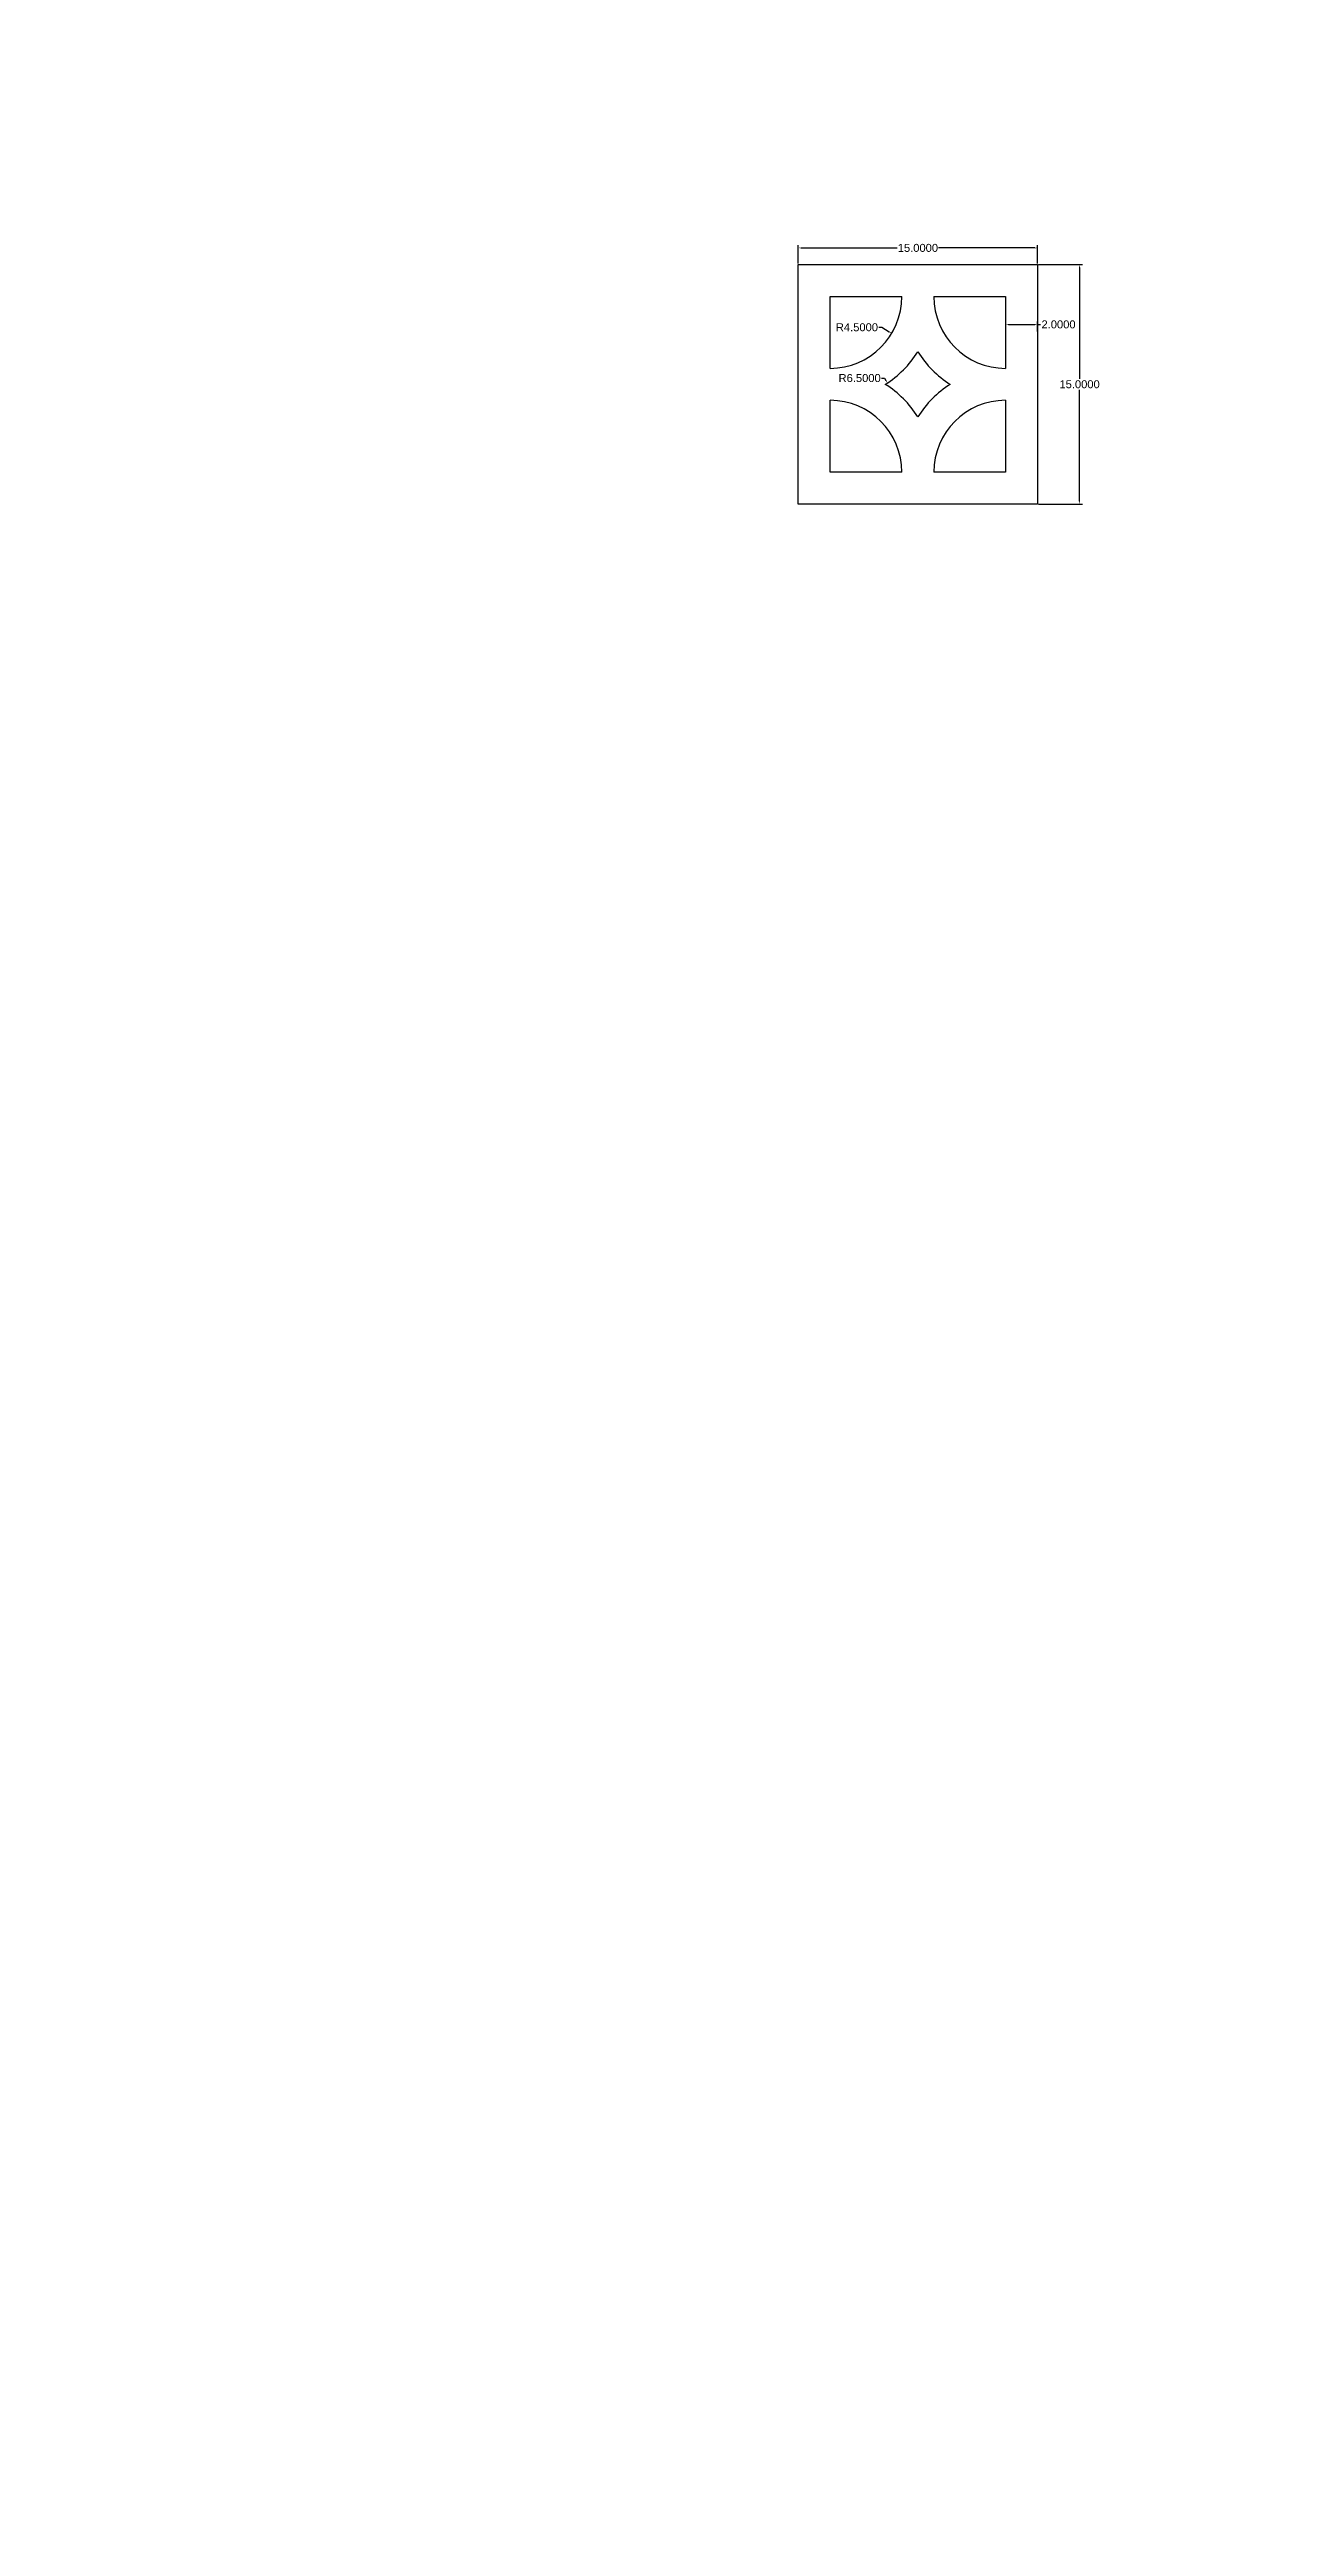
# Model space of a CAD drawing. Header units: centimetres. Extents: x -568 to 642, y -593 to 617.
# Drawn here: x -22.6 to 55.3, y -127.3 to 27.8 of the extents above; entities that cross this region are included whole.
import ezdxf

# ---------------------------------------------------------------- set-up
doc = ezdxf.new("R2010")
doc.units = ezdxf.units.CM
doc.header["$MEASUREMENT"] = 0
doc.styles.get("Standard").update_dxf_attribs({"font": 'arial.ttf'})
doc.dimstyles.get("Standard").update_dxf_attribs({"dimtxt": 0.5, "dimasz": 0.18, "dimexe": 0.18, "dimexo": 0.0625, "dimgap": 0.09, "dimtad": 0, "dimtih": 1, "dimtoh": 1, "dimdec": 4, "dimzin": 0, "dimdsep": 46, "dimtxsty": 'Standard', "dimcen": 0.09, "dimadec": 0, "dimazin": 0, "dimtfac": 1, "dimtdec": 4, "dimtofl": 0, "dimtmove": 0, "dimatfit": 3, "dimfxl": 1, "dimtolj": 1, "dimtzin": 0, "dimarcsym": 0})

# ---------------------------------------------------------------- blocks, each defined once
blk = doc.blocks.new('*D2')
at = {"color": 0, "lineweight": -2, "transparency": 16777216}
for p, q in [((24.31, 14.37), (24.31, 15.53)), ((39.31, 14.37), (39.31, 15.53)), ((24.49, 15.35), (30.51, 15.35)), ((39.13, 15.35), (33.1, 15.35))]:
    blk.add_line(p, q, dxfattribs=at)
at = {"color": 0, "transparency": 16777216}
for points in [[(24.49, 15.38), (24.49, 15.32), (24.31, 15.35)], [(39.13, 15.38), (39.13, 15.32), (39.31, 15.35)]]:
    blk.add_solid(points, dxfattribs=at)
at = {"layer": 'Defpoints', "color": 0, "transparency": 16777216}
for p in [(24.31, 14.31), (39.31, 15.35), (39.31, 14.31)]:
    blk.add_point(p, dxfattribs=at)
at = {"color": 0, "transparency": 16777216, "insert": (31.81, 15.35), "char_height": 0.5, "attachment_point": 5}
blk.add_mtext('\\A1;15.0000', dxfattribs=at)
blk = doc.blocks.new('*D3')
at = {"color": 0, "lineweight": -2, "transparency": 16777216}
for p, q in [((39.37, 14.31), (42.12, 14.31)), ((41.94, 14.13), (41.94, 7.15)), ((41.94, -0.51), (41.94, 6.46)), ((39.37, -0.69), (42.12, -0.69))]:
    blk.add_line(p, q, dxfattribs=at)
at = {"color": 0, "transparency": 16777216}
for points in [[(41.91, 14.13), (41.97, 14.13), (41.94, 14.31)], [(41.91, -0.51), (41.97, -0.51), (41.94, -0.69)]]:
    blk.add_solid(points, dxfattribs=at)
at = {"layer": 'Defpoints', "color": 0, "transparency": 16777216}
for p in [(39.31, 14.31), (39.31, -0.69), (41.94, -0.69)]:
    blk.add_point(p, dxfattribs=at)
at = {"color": 0, "transparency": 16777216, "insert": (41.94, 6.81), "char_height": 0.5, "attachment_point": 5}
blk.add_mtext('\\A1;15.0000', dxfattribs=at)
blk = doc.blocks.new('*D4')
at = {"color": 0, "lineweight": -2, "transparency": 16777216}
for p, q in [((37.31, 10.12), (37.31, 10.74)), ((37.49, 10.56), (39.13, 10.56)), ((39.31, 10.12), (39.31, 10.74)), ((39.31, 10.56), (39.49, 10.56))]:
    blk.add_line(p, q, dxfattribs=at)
at = {"color": 0, "transparency": 16777216}
for points in [[(37.49, 10.59), (37.49, 10.53), (37.31, 10.56)], [(39.13, 10.59), (39.13, 10.53), (39.31, 10.56)]]:
    blk.add_solid(points, dxfattribs=at)
at = {"layer": 'Defpoints', "color": 0, "transparency": 16777216}
for p in [(37.31, 10.06), (39.31, 10.56), (39.31, 10.06)]:
    blk.add_point(p, dxfattribs=at)
at = {"color": 0, "transparency": 16777216, "insert": (40.62, 10.56), "char_height": 0.5, "attachment_point": 5}
blk.add_mtext('\\A1;2.0000', dxfattribs=at)
blk = doc.blocks.new('*D5')
at = {"color": 0, "lineweight": -2, "transparency": 16777216}
for p, q in [((29.36, 10.38), (29.54, 10.38)), ((29.54, 10.38), (30.02, 10.1))]:
    blk.add_line(p, q, dxfattribs=at)
at = {"color": 0, "transparency": 16777216}
blk.add_solid([(30.03, 10.13), (30, 10.07), (30.17, 10.01)], dxfattribs=at)
at = {"layer": 'Defpoints', "color": 0, "transparency": 16777216}
for p in [(26.31, 12.31), (30.17, 10.01)]:
    blk.add_point(p, dxfattribs=at)
at = {"color": 0, "transparency": 16777216, "insert": (27.99, 10.38), "char_height": 0.5, "attachment_point": 5}
blk.add_mtext('\\A1;R4.5000', dxfattribs=at)
blk = doc.blocks.new('*D6')
at = {"color": 0, "lineweight": -2, "transparency": 16777216}
for p, q in [((29.53, 7.2), (29.71, 7.2)), ((29.71, 7.2), (29.8, 7.05))]:
    blk.add_line(p, q, dxfattribs=at)
at = {"color": 0, "transparency": 16777216}
blk.add_solid([(29.83, 7.06), (29.78, 7.03), (29.9, 6.9)], dxfattribs=at)
at = {"layer": 'Defpoints', "color": 0, "transparency": 16777216}
for p in [(26.31, 12.31), (29.9, 6.9)]:
    blk.add_point(p, dxfattribs=at)
at = {"color": 0, "transparency": 16777216, "insert": (28.16, 7.2), "char_height": 0.5, "attachment_point": 5}
blk.add_mtext('\\A1;R6.5000', dxfattribs=at)

msp = doc.modelspace()

# ---------------------------------------------------------------- linework, layer by layer
msp.add_lwpolyline([(24.30513, 14.30857), (39.30513, 14.30857), (39.30513, -0.69143), (24.30513, -0.69143)], close=True)
for points in [[(26.30513, 7.80857), (26.30513, 12.30857), (30.80513, 12.30857)], [(32.80513, 12.30857), (37.30513, 12.30857), (37.30513, 7.80857)], [(30.80513, 1.30857), (26.30513, 1.30857), (26.30513, 5.80857)], [(37.30513, 5.80857), (37.30513, 1.30857), (32.80513, 1.30857)]]:
    msp.add_lwpolyline(points)
msp.add_circle((37.30513, 12.30857), 605)
for centre, radius, start, end in [((26.30513, 12.30857), 4.5, 270, 0), ((37.30513, 12.30857), 4.5, 180, 270), ((26.30513, 12.30857), 6.5, 302.2042275, 327.7957725), ((37.30513, 12.30857), 6.5, 212.2042275, 237.7957725), ((26.30513, 1.30857), 6.5, 32.2042275, 57.7957725), ((37.30513, 1.30857), 6.5, 122.2042275, 147.7957725), ((26.30513, 1.30857), 4.5, 0, 90), ((37.30513, 1.30857), 4.5, 90, 180)]:
    msp.add_arc(centre, radius, start, end)

# ---------------------------------------------------------------- dimensions: what is measured, and where the dimension line sits
for base, p1, p2, picture, middle in [((39.30513, 15.3469), (24.30513, 14.30857), (39.30513, 14.30857), '*D2', (31.80513, 15.3469)), ((39.30513, 10.56232), (37.30513, 10.05857), (39.30513, 10.05857), '*D4', (40.61639, 10.56232))]:
    dim = msp.add_linear_dim(base=base, p1=p1, p2=p2, dimstyle='Standard')
    dim.commit()
    dim.dimension.update_dxf_attribs({"geometry": picture, "text_midpoint": middle})
dim = msp.add_linear_dim(base=(41.94241, -0.69143), p1=(39.30513, 14.30857), p2=(39.30513, -0.69143), angle=90, dimstyle='Standard')
dim.commit()
dim.dimension.update_dxf_attribs({"geometry": '*D3', "text_midpoint": (41.94241, 6.80857)})
for mpoint, picture, middle in [((30.17275, 10.00825), '*D5', (27.99471, 10.38401)), ((29.90437, 6.89604), '*D6', (28.15877, 7.19581))]:
    dim = msp.add_radius_dim(center=(26.30513, 12.30857), mpoint=mpoint, dimstyle='Standard')
    dim.commit()
    dim.dimension.update_dxf_attribs({"geometry": picture, "text_midpoint": middle, "dimtype": 164})

doc.saveas('drawing.dxf')
